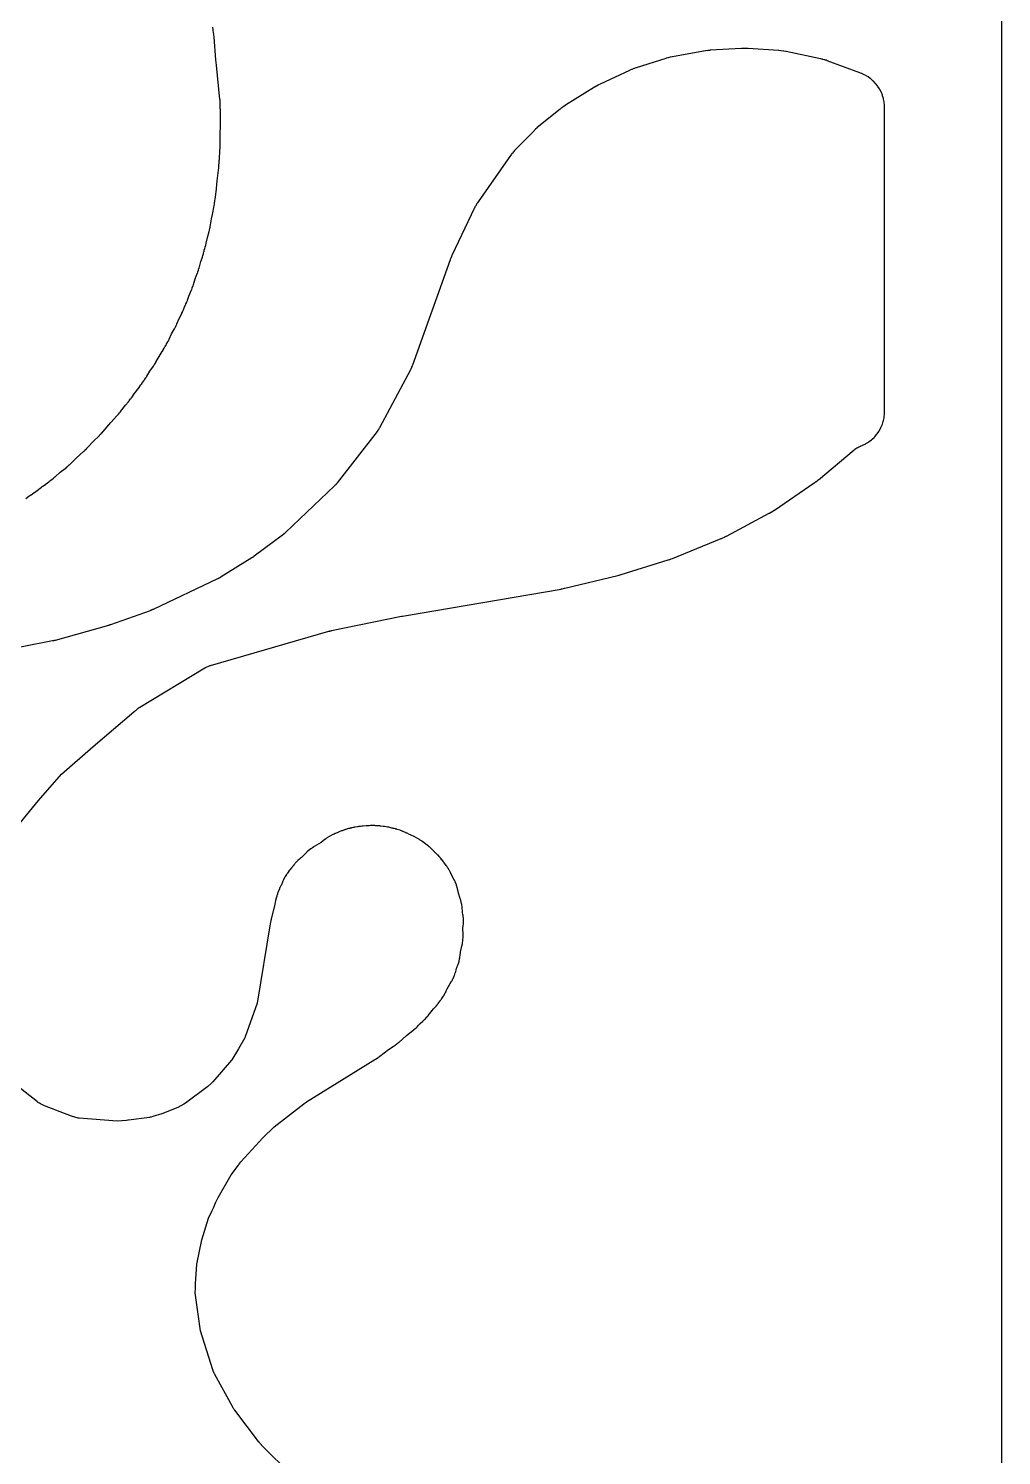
# Model space of a CAD drawing. Header units: millimetres. Extents: x 0 to 300, y 0 to 300.
# Drawn here: x 233.5 to 300.1, y 104.3 to 201.9 of the extents above; entities that cross this region are included whole.
import ezdxf

# ---------------------------------------------------------------- set-up
doc = ezdxf.new("R2010")
doc.units = ezdxf.units.MM
doc.layers.add('CUT', color=7, linetype='CONTINUOUS')

msp = doc.modelspace()

# ---------------------------------------------------------------- linework, layer by layer
at = {"layer": 'CUT'}
for points in [[(2.5582, 300.0625), (141.9381, 300.0625), (193.3883, 300.0625), (298.533, 300.0625), (298.5625, 300.0625), (299.4478, 300.0625), (299.5212, 300.0589), (299.5794, 300.0503), (299.6365, 300.036), (299.6918, 300.0162), (299.745, 299.991), (299.7954, 299.9608), (299.8427, 299.9257), (299.8862, 299.8863), (299.9257, 299.8427), (299.9608, 299.7954), (299.991, 299.745), (300.0162, 299.6918), (300.036, 299.6365), (300.0503, 299.5794), (300.0589, 299.5212), (300.0625, 299.4478), (300.0625, 298.5625), (300.0625, 1.4375)], [(233.3123, 169.781), (233.527, 169.9367), (233.6558, 170.0163), (233.6701, 170.0254), (233.7623, 170.0861), (233.7764, 170.0956), (233.8899, 170.1751), (233.9037, 170.185), (233.9924, 170.2508), (234.0059, 170.2611), (234.3716, 170.5491), (234.4169, 170.5819), (234.6472, 170.7378), (234.6625, 170.7485), (234.761, 170.8197), (234.7759, 170.8309), (234.8966, 170.924), (234.9112, 170.9357), (234.9591, 170.9751), (235.0194, 171.0188), (235.0314, 171.0277), (235.1085, 171.0866), (235.1203, 171.0958), (235.2152, 171.1721), (235.2267, 171.1816), (235.3008, 171.2443), (235.3121, 171.2541), (235.6593, 171.5629), (235.992, 171.8249), (236.0042, 171.8347), (236.0826, 171.8998), (236.0945, 171.9099), (236.1906, 171.9941), (236.2023, 172.0046), (236.2771, 172.0737), (236.2885, 172.0844), (236.7467, 172.53), (237.2796, 173.004), (237.2905, 173.0139), (237.3603, 173.0791), (237.3709, 173.0893), (237.4566, 173.1733), (237.4669, 173.1837), (237.5335, 173.2523), (237.5436, 173.263), (237.5531, 173.2733), (237.9246, 173.6754), (238.349, 174.088), (238.3591, 174.0981), (238.4239, 174.1642), (238.4338, 174.1745), (238.5132, 174.2595), (238.5228, 174.27), (238.5845, 174.3391), (238.5938, 174.3499), (239.1223, 174.9718), (239.5612, 175.4469), (239.5737, 175.4604), (239.5827, 175.4703), (239.6402, 175.5355), (239.649, 175.5456), (239.7194, 175.629), (239.7279, 175.6393), (239.7825, 175.707), (239.7908, 175.7175), (240.1304, 176.158), (240.3293, 176.3922), (240.3386, 176.4033), (240.3979, 176.4766), (240.4069, 176.488), (240.4791, 176.5818), (240.4878, 176.5934), (240.5434, 176.6694), (240.5519, 176.6812), (240.7201, 176.9232), (241.0534, 177.3556), (241.0614, 177.3662), (241.1126, 177.4357), (241.1203, 177.4465), (241.1826, 177.5351), (241.1901, 177.5461), (241.2381, 177.6178), (241.2454, 177.6289), (241.3127, 177.7343), (241.3824, 177.8266), (241.3912, 177.8385), (241.4474, 177.9169), (241.4559, 177.929), (241.524, 178.0291), (241.5322, 178.0414), (241.5845, 178.1224), (241.5924, 178.135), (241.8043, 178.4821), (242.0379, 178.818), (242.0463, 178.8305), (242.1, 178.9119), (242.1081, 178.9245), (242.1729, 179.0284), (242.1807, 179.0413), (242.2302, 179.1253), (242.2377, 179.1383), (242.4321, 179.4878), (242.6464, 179.8236), (242.6544, 179.8364), (242.7053, 179.9207), (242.7129, 179.9338), (242.7741, 180.0411), (242.7814, 180.0544), (242.8279, 180.1411), (242.8349, 180.1546), (242.8795, 180.243), (242.9311, 180.3275), (242.9389, 180.3406), (242.9882, 180.4262), (242.9957, 180.4394), (243.0548, 180.5484), (243.0619, 180.5619), (243.1069, 180.6499), (243.1136, 180.6635), (243.2849, 181.0209), (243.4793, 181.3705), (243.4866, 181.3839), (243.5325, 181.4716), (243.5394, 181.4852), (243.5942, 181.5968), (243.6008, 181.6106), (243.6422, 181.7006), (243.6484, 181.7145), (243.8018, 182.0713), (243.9779, 182.4205), (243.9846, 182.4342), (244.027, 182.5237), (244.0333, 182.5375), (244.0836, 182.6512), (244.0895, 182.6652), (244.1273, 182.7567), (244.1329, 182.7709), (244.1706, 182.8694), (244.2072, 182.9457), (244.2142, 182.9609), (244.2585, 183.0603), (244.2651, 183.0757), (244.3172, 183.2021), (244.3233, 183.2177), (244.362, 183.3194), (244.3677, 183.3352), (244.4642, 183.6121), (244.6527, 184.0505), (244.6585, 184.0645), (244.6951, 184.1561), (244.7006, 184.1703), (244.7437, 184.2864), (244.7488, 184.3007), (244.7808, 184.394), (244.7855, 184.4084), (244.9039, 184.7847), (245.0443, 185.1514), (245.0495, 185.1655), (245.0822, 185.2579), (245.0871, 185.2721), (245.1252, 185.389), (245.1297, 185.4034), (245.1577, 185.4973), (245.1619, 185.5117), (245.2895, 185.9817), (245.3874, 186.2629), (245.3926, 186.2785), (245.4249, 186.3801), (245.4297, 186.3958), (245.4667, 186.5245), (245.4711, 186.5403), (245.4978, 186.6436), (245.5017, 186.6595), (245.5229, 186.7521), (245.5565, 186.8588), (245.5608, 186.8729), (245.5874, 186.9655), (245.5913, 186.9798), (245.6219, 187.0969), (245.6254, 187.1112), (245.6475, 187.205), (245.6507, 187.2195), (245.7343, 187.6199), (245.8437, 188.0227), (245.847, 188.0355), (245.8676, 188.1185), (245.8707, 188.1313), (245.8942, 188.2361), (245.897, 188.2489), (245.9139, 188.3328), (245.9164, 188.3457), (246.0144, 188.8923), (246.0829, 189.1905), (246.0859, 189.2046), (246.1046, 189.296), (246.1074, 189.3101), (246.1281, 189.4255), (246.1305, 189.4396), (246.1448, 189.5319), (246.1468, 189.5461), (246.1634, 189.6733), (246.1889, 189.795), (246.1916, 189.8089), (246.2084, 189.8998), (246.2108, 189.9138), (246.2291, 190.0284), (246.2312, 190.0425), (246.2436, 190.134), (246.2453, 190.1482), (246.2549, 190.2333), (246.2862, 190.4084), (246.2884, 190.4208), (246.3012, 190.5021), (246.303, 190.5147), (246.3169, 190.6171), (246.3185, 190.6296), (246.3279, 190.7114), (246.3292, 190.724), (246.4, 191.4828), (246.4975, 192.2287), (246.4991, 192.2422), (246.5085, 192.3301), (246.5098, 192.3437), (246.5192, 192.4543), (246.5202, 192.4679), (246.5257, 192.5561), (246.5264, 192.5697), (246.5322, 192.7171), (246.548, 192.8583), (246.5493, 192.8717), (246.557, 192.9585), (246.5581, 192.9719), (246.5653, 193.0811), (246.5661, 193.0945), (246.5699, 193.1817), (246.5704, 193.1951), (246.5736, 193.3448), (246.5862, 193.4797), (246.5873, 193.4929), (246.5934, 193.5788), (246.5942, 193.592), (246.5995, 193.6999), (246.6, 193.7131), (246.6023, 193.7991), (246.6025, 193.8124), (246.6062, 194.6006), (246.6349, 195.3308), (246.6354, 195.3484), (246.6365, 195.4625), (246.6364, 195.4801), (246.6337, 195.6233), (246.6331, 195.6408), (246.6275, 195.7548), (246.6264, 195.7721), (246.6311, 195.9872), (246.6312, 196.0039), (246.6306, 196.1124), (246.6303, 196.1291), (246.6256, 196.2653), (246.6248, 196.282), (246.6181, 196.3903), (246.6169, 196.407), (246.6149, 196.4292), (246.6159, 196.6406), (246.6157, 196.657), (246.6133, 196.7639), (246.6127, 196.7804), (246.606, 196.9144), (246.6049, 196.9308), (246.5967, 197.0374), (246.5952, 197.0538), (246.3477, 199.4036), (246.315, 199.7673), (246.1936, 201.3244), (246.1918, 201.3437), (246.1779, 201.4692), (246.1754, 201.4885), (246.1529, 201.6453), (246.1498, 201.6645), (246.1365, 201.7399), (246.1255, 201.831), (246.1229, 201.8496), (246.0997, 202.0009)], [(232.5422, 147.1081), (234.1864, 149.124), (235.754, 150.9184), (237.9119, 152.8252), (240.6923, 155.1818), (240.7296, 155.2088), (240.7415, 155.2176), (240.8184, 155.2762), (240.8301, 155.2853), (240.8754, 155.3216), (240.8981, 155.3408), (241, 155.4311), (241.0016, 155.4322), (241.0715, 155.4784), (241.1019, 155.4976), (245.5522, 158.1846), (245.5606, 158.1897), (245.5739, 158.1974), (245.5958, 158.2099), (245.6252, 158.2262), (245.6517, 158.2402), (245.6555, 158.2422), (245.7032, 158.2647), (245.769, 158.2935), (245.8326, 158.3185), (245.8781, 158.3344), (245.9162, 158.3468), (245.9286, 158.3505), (245.938, 158.3533), (254.0489, 160.6949), (254.0558, 160.6968), (254.072, 160.7014), (254.0789, 160.7033), (254.0955, 160.7078), (254.104, 160.71), (254.124, 160.7153), (254.1326, 160.7174), (254.1425, 160.7199), (254.1511, 160.722), (254.1712, 160.7269), (254.1798, 160.7289), (254.1842, 160.7299), (254.1944, 160.7322), (254.2183, 160.7374), (254.2286, 160.7395), (259.0147, 161.7219), (259.0249, 161.724), (259.035, 161.726), (259.0474, 161.7284), (259.0554, 161.7299), (259.0679, 161.7322), (259.0734, 161.7332), (259.0877, 161.7358), (269.9289, 163.5841), (269.9382, 163.5858), (270.0032, 163.5979), (270.0132, 163.5999), (270.0938, 163.6164), (270.1036, 163.6185), (270.1671, 163.6326), (270.1775, 163.635), (273.8138, 164.5097), (273.8227, 164.512), (273.8848, 164.5279), (273.8944, 164.5304), (273.9715, 164.5516), (273.9808, 164.5543), (274.0414, 164.572), (274.0513, 164.5749), (277.2613, 165.5727), (277.2734, 165.5766), (277.352, 165.6029), (277.364, 165.607), (277.462, 165.6421), (277.4739, 165.6465), (277.5513, 165.6761), (277.5632, 165.6808), (280.8848, 167.0321), (280.8992, 167.0382), (280.9922, 167.0789), (281.0065, 167.0854), (281.122, 167.1396), (281.136, 167.1464), (281.2269, 167.1919), (281.2408, 167.1991), (284.1794, 168.7689), (284.1936, 168.7767), (284.2854, 168.829), (284.2995, 168.8372), (284.4129, 168.906), (284.4266, 168.9146), (284.5155, 168.9718), (284.529, 168.9807), (287.2516, 170.8393), (287.2634, 170.8476), (287.3398, 170.9026), (287.3515, 170.9111), (287.4457, 170.9824), (287.4572, 170.9912), (287.5309, 171.0498), (287.5421, 171.0589), (289.9817, 173.0952), (289.9902, 173.1022), (289.9931, 173.1046), (290.0371, 173.1382), (290.0988, 173.1824), (290.1734, 173.2304), (290.2245, 173.2599), (290.3033, 173.3003), (290.3808, 173.3353), (290.4107, 173.3482), (290.4505, 173.3645), (290.4575, 173.3674), (290.5356, 173.4005), (290.5636, 173.4133), (290.7393, 173.4986), (290.7927, 173.5281), (290.9567, 173.6295), (291.0068, 173.6641), (291.1596, 173.7817), (291.206, 173.8213), (291.3461, 173.9537), (291.3882, 173.9978), (291.5141, 174.1437), (291.5515, 174.1919), (291.662, 174.3499), (291.6943, 174.4016), (291.7882, 174.57), (291.8151, 174.6247), (291.8913, 174.8017), (291.9126, 174.8589), (291.9705, 175.0427), (291.9858, 175.1018), (292.0248, 175.2905), (292.034, 175.3508), (292.0539, 175.5453), (292.0562, 175.5757), (292.0592, 175.6351), (292.0598, 175.6504), (292.0623, 175.7494), (292.0625, 175.7647), (292.0625, 196.4511), (292.0623, 196.4654), (292.0601, 196.5583), (292.0596, 196.5726), (292.0569, 196.6284), (292.0549, 196.6569), (292.0374, 196.8393), (292.0293, 196.8959), (291.995, 197.0734), (291.9815, 197.129), (291.9305, 197.3024), (291.9118, 197.3565), (291.8445, 197.5243), (291.8207, 197.5763), (291.7378, 197.7369), (291.7091, 197.7864), (291.6113, 197.9384), (291.5781, 197.985), (291.4662, 198.127), (291.4287, 198.1702), (291.3038, 198.3009), (291.2624, 198.3403), (291.1256, 198.4585), (291.0806, 198.4938), (290.9332, 198.5984), (290.885, 198.6293), (290.7283, 198.7194), (290.6774, 198.7456), (290.5106, 198.8214), (290.4843, 198.8326), (290.4179, 198.8591), (290.4117, 198.8615), (290.3686, 198.8781), (290.3616, 198.8808), (288.1422, 199.7047), (288.1322, 199.7083), (288.0623, 199.7328), (288.0519, 199.7364), (288.0056, 199.7517), (287.9833, 199.7586), (287.8428, 199.799), (287.821, 199.8048), (287.783, 199.8142), (287.7727, 199.8167), (287.7012, 199.8331), (287.6896, 199.8356), (285.3306, 200.3264), (285.3101, 200.3302), (285.1773, 200.3531), (285.1568, 200.3563), (284.9892, 200.3792), (284.9686, 200.3817), (284.8345, 200.3953), (284.8138, 200.397), (282.7375, 200.5358), (282.719, 200.5368), (282.5988, 200.5411), (282.5803, 200.5415), (282.4294, 200.5422), (282.4109, 200.542), (282.2906, 200.5389), (282.2721, 200.5382), (280.1329, 200.4168), (280.1145, 200.4155), (279.9953, 200.4051), (279.977, 200.4032), (279.828, 200.3855), (279.8097, 200.3831), (279.6914, 200.3653), (279.6732, 200.3623), (277.5555, 199.9783), (277.537, 199.9747), (277.417, 199.949), (277.3986, 199.9447), (277.2492, 199.9078), (277.2309, 199.903), (277.1128, 199.8698), (277.0947, 199.8644), (275.0745, 199.2279), (275.0555, 199.2216), (274.9333, 199.1785), (274.9146, 199.1716), (274.763, 199.1125), (274.7446, 199.1049), (274.6254, 199.0539), (274.6072, 199.0457), (272.6159, 198.1125), (272.5997, 198.1046), (272.4952, 198.0517), (272.4793, 198.0434), (272.3502, 197.9732), (272.3345, 197.9643), (272.2334, 197.9053), (272.218, 197.896), (270.2317, 196.6553), (270.2166, 196.6455), (270.1194, 196.5807), (270.1046, 196.5705), (269.9851, 196.4855), (269.9706, 196.4749), (269.8775, 196.4043), (269.8633, 196.3933), (268.4067, 195.2197), (268.3932, 195.2084), (268.3064, 195.1342), (268.2932, 195.1226), (268.1871, 195.0263), (268.1743, 195.0143), (268.092, 194.9352), (268.0795, 194.9228), (266.8076, 193.6254), (266.7991, 193.6165), (266.7445, 193.5585), (266.7362, 193.5495), (266.7041, 193.5139), (266.688, 193.4954), (266.5861, 193.3729), (266.5709, 193.3537), (266.5418, 193.3157), (266.5344, 193.3059), (266.4873, 193.2416), (266.4802, 193.2316), (264.2579, 190.0655), (264.2507, 190.0551), (264.2049, 189.9869), (264.198, 189.9763), (264.1713, 189.9347), (264.1582, 189.9131), (264.0754, 189.7712), (264.0632, 189.7491), (264.0401, 189.7054), (264.0343, 189.6941), (263.9975, 189.6206), (263.992, 189.6093), (262.4884, 186.4436), (262.4822, 186.4301), (262.4428, 186.3414), (262.4369, 186.3277), (262.3902, 186.2153), (262.3846, 186.2014), (262.3496, 186.1109), (262.3444, 186.0969), (259.7598, 178.8797), (259.7541, 178.8643), (259.7405, 178.8283), (259.7345, 178.813), (259.727, 178.7944), (259.7208, 178.7791), (259.7059, 178.7437), (259.6993, 178.7286), (259.6917, 178.7114), (259.6849, 178.6964), (259.6687, 178.6616), (259.6616, 178.6467), (259.6528, 178.6287), (259.6455, 178.6139), (259.628, 178.5797), (259.6204, 178.5651), (257.5122, 174.615), (257.5077, 174.6066), (257.5006, 174.5936), (257.4886, 174.5724), (257.4721, 174.5441), (257.4571, 174.5193), (257.4448, 174.4998), (257.4377, 174.4886), (257.4351, 174.4845), (257.4192, 174.4608), (257.383, 174.4087), (257.3606, 174.3779), (257.3529, 174.3676), (257.3471, 174.3601), (254.6223, 170.845), (254.6181, 170.8396), (254.6081, 170.8269), (254.6062, 170.8246), (254.5864, 170.8004), (254.5458, 170.7527), (254.5316, 170.7366), (254.5112, 170.7148), (254.4559, 170.658), (254.4317, 170.6342), (251.0848, 167.4516), (251.0751, 167.4425), (251.0522, 167.4214), (251.0423, 167.4124), (251.0303, 167.4016), (251.0204, 167.3928), (250.997, 167.3725), (250.9869, 167.3639), (250.9752, 167.354), (250.965, 167.3455), (250.941, 167.3259), (250.9307, 167.3175), (250.918, 167.3074), (250.9075, 167.2992), (250.8829, 167.2803), (250.8723, 167.2722), (248.9311, 165.8209), (248.9234, 165.8152), (248.9053, 165.8019), (248.8975, 165.7963), (248.8879, 165.7895), (248.8801, 165.7839), (248.8617, 165.7711), (248.8538, 165.7656), (248.8446, 165.7593), (248.8366, 165.754), (248.818, 165.7415), (248.8099, 165.7362), (248.8001, 165.7298), (248.792, 165.7246), (248.7731, 165.7125), (248.7649, 165.7074), (246.672, 164.4054), (246.661, 164.3987), (246.6352, 164.3832), (246.6242, 164.3766), (246.6106, 164.3687), (246.5994, 164.3623), (246.5732, 164.3475), (246.562, 164.3413), (246.549, 164.3342), (246.5376, 164.3281), (246.5111, 164.3141), (246.4996, 164.3082), (246.4856, 164.3011), (246.4741, 164.2953), (246.4471, 164.2821), (246.4355, 164.2765), (242.0316, 162.1923), (242.0212, 162.1875), (241.9971, 162.1764), (241.9867, 162.1718), (241.974, 162.1661), (241.9636, 162.1616), (241.9392, 162.1512), (241.9287, 162.1468), (241.9166, 162.1418), (241.906, 162.1375), (241.8814, 162.1277), (241.8708, 162.1235), (241.8578, 162.1185), (241.8471, 162.1145), (241.8222, 162.1053), (241.8115, 162.1015), (239.1144, 161.1448), (239.1086, 161.1428), (239.0951, 161.1381), (239.0893, 161.1361), (239.0753, 161.1313), (239.0682, 161.1289), (239.0514, 161.1234), (239.0442, 161.1211), (239.0359, 161.1184), (239.0287, 161.1161), (239.0118, 161.1109), (239.0046, 161.1087), (239.0009, 161.1075), (238.9923, 161.105), (238.9723, 161.0991), (238.9636, 161.0967), (235.3162, 160.0728), (235.3075, 160.0704), (235.2871, 160.0649), (235.2783, 160.0626), (235.2678, 160.0598), (235.2591, 160.0576), (235.2387, 160.0526), (235.23, 160.0504), (235.2199, 160.048), (235.2111, 160.046), (235.1906, 160.0413), (235.1818, 160.0394), (235.1711, 160.037), (235.1623, 160.0352), (235.1417, 160.0309), (235.1329, 160.0292), (226.8044, 158.3965)], [(251.5046, 102.9924), (249.4393, 105.0554), (249.4286, 105.0663), (249.4037, 105.092), (249.3932, 105.1031), (249.3804, 105.1167), (249.37, 105.128), (249.3461, 105.1545), (249.3359, 105.166), (249.3243, 105.1792), (249.3143, 105.1909), (249.2913, 105.2182), (249.2815, 105.23), (249.2697, 105.2445), (249.2601, 105.2564), (249.238, 105.2845), (249.2286, 105.2966), (247.5996, 107.4407), (247.5954, 107.4462), (247.5858, 107.4591), (247.584, 107.4615), (247.5658, 107.4869), (247.5303, 107.5384), (247.5183, 107.5562), (247.5026, 107.5816), (247.4622, 107.6496), (247.4454, 107.6791), (246.2441, 109.8842), (246.2392, 109.8933), (246.2315, 109.9079), (246.2192, 109.932), (246.2034, 109.9642), (246.1898, 109.9932), (246.1793, 110.0165), (246.1734, 110.0299), (246.1713, 110.0348), (246.1594, 110.064), (246.134, 110.1295), (246.1197, 110.169), (246.1152, 110.1825), (246.1119, 110.1925), (245.2536, 112.8569), (244.9069, 115.4528), (244.9093, 115.7889), (244.9097, 115.8452), (244.91, 115.8821), (244.9114, 116.0765), (245.0177, 117.4091), (245.3548, 119.0772), (245.8039, 120.5553), (246.0552, 121.0951), (246.1621, 121.3247), (246.2935, 121.607), (246.4699, 121.9858), (247.3705, 123.5347), (247.8577, 124.1941), (247.8625, 124.2006), (247.8851, 124.2312), (248.0217, 124.4161), (249.5197, 126.0537), (250.3101, 126.8197), (252.3422, 128.3879), (252.35, 128.3939), (252.3685, 128.4078), (252.3764, 128.4137), (252.3862, 128.4209), (252.3942, 128.4267), (252.4129, 128.4402), (252.421, 128.446), (252.4258, 128.4494), (252.4328, 128.4542), (252.4419, 128.4603), (252.4498, 128.4657), (252.4684, 128.478), (252.4764, 128.4832), (252.4861, 128.4895), (252.4942, 128.4947), (252.513, 128.5066), (252.5211, 128.5117), (257.199, 131.4043), (257.2126, 131.413), (257.3006, 131.4708), (257.314, 131.4798), (257.4225, 131.5552), (257.4356, 131.5647), (257.5203, 131.6271), (257.5332, 131.6368), (258.1308, 132.1023), (258.4405, 132.3005), (258.4495, 132.3063), (258.512, 132.3479), (258.5213, 132.3542), (258.5617, 132.3822), (258.5809, 132.3961), (258.699, 132.4849), (258.717, 132.499), (258.7476, 132.524), (258.7559, 132.5308), (258.8126, 132.5787), (258.8217, 132.5866), (259.359, 133.0589), (259.7812, 133.3878), (259.7909, 133.3956), (259.8536, 133.4465), (259.8631, 133.4544), (259.9002, 133.4858), (259.9188, 133.5023), (260.0375, 133.6117), (260.0554, 133.6289), (260.0898, 133.6633), (260.0984, 133.6721), (260.1543, 133.7304), (260.1628, 133.7395), (260.2886, 133.8763), (260.4686, 134.0346), (260.4781, 134.0431), (260.5389, 134.099), (260.5482, 134.1076), (260.5841, 134.142), (260.6021, 134.1599), (260.7164, 134.2791), (260.7336, 134.2978), (260.7664, 134.335), (260.7747, 134.3447), (260.828, 134.4078), (260.8361, 134.4176), (261.2017, 134.8696), (261.3745, 135.0576), (261.3856, 135.07), (261.4565, 135.1516), (261.4673, 135.1643), (261.5085, 135.2145), (261.5289, 135.2408), (261.6567, 135.4151), (261.6756, 135.4425), (261.711, 135.4969), (261.7199, 135.511), (261.7219, 135.5142), (261.7502, 135.5507), (261.7578, 135.5608), (261.7873, 135.6005), (261.8019, 135.6212), (261.8929, 135.7554), (261.9195, 135.7985), (261.9989, 135.9399), (262.0108, 135.9623), (262.0332, 136.0064), (262.0388, 136.0177), (262.0744, 136.0918), (262.0798, 136.1033), (262.14, 136.2357), (262.4448, 136.7662), (262.4517, 136.7786), (262.4958, 136.8597), (262.5024, 136.8723), (262.5277, 136.9216), (262.5401, 136.9472), (262.6154, 137.1128), (262.6365, 137.1655), (262.6958, 137.3376), (262.7044, 137.3646), (262.72, 137.4178), (262.7238, 137.4315), (262.7476, 137.5206), (262.7512, 137.5344), (262.7742, 137.6295), (262.779, 137.6401), (262.7855, 137.655), (262.8265, 137.7518), (262.8326, 137.7668), (262.8556, 137.8256), (262.8666, 137.856), (262.9316, 138.0528), (262.9485, 138.1153), (262.992, 138.318), (262.998, 138.3498), (263.0078, 138.4121), (263.0102, 138.4281), (263.0238, 138.5324), (263.0257, 138.5484), (263.0476, 138.7589), (263.1506, 139.1847), (263.1537, 139.1979), (263.1724, 139.2838), (263.1752, 139.2971), (263.1853, 139.349), (263.1899, 139.3756), (263.2153, 139.5472), (263.2208, 139.601), (263.2307, 139.7742), (263.2317, 139.8013), (263.2323, 139.8541), (263.2323, 139.8677), (263.2314, 139.9556), (263.2311, 139.9691), (263.2171, 140.3922), (263.2347, 140.5622), (263.2361, 140.5776), (263.2439, 140.6775), (263.2449, 140.6929), (263.248, 140.753), (263.2488, 140.7838), (263.2489, 140.9814), (263.2458, 141.043), (263.2256, 141.2396), (263.2217, 141.2702), (263.2125, 141.3297), (263.21, 141.3449), (263.1921, 141.4435), (263.1891, 141.4586), (263.1803, 141.5011), (263.177, 141.6015), (263.1763, 141.617), (263.1703, 141.7177), (263.1692, 141.7332), (263.1641, 141.7936), (263.1606, 141.8244), (263.1335, 142.0215), (263.1219, 142.0825), (263.0746, 142.2757), (263.0664, 142.3057), (263.049, 142.3637), (263.0443, 142.3785), (263.0128, 142.4743), (263.0078, 142.489), (262.9292, 142.7085), (262.8738, 142.9752), (262.871, 142.9878), (262.8522, 143.0696), (262.8491, 143.0821), (262.8367, 143.1311), (262.8299, 143.156), (262.7823, 143.3146), (262.7654, 143.3634), (262.7044, 143.5174), (262.6944, 143.5412), (262.6738, 143.5873), (262.6684, 143.599), (262.6325, 143.6749), (262.6268, 143.6865), (262.3749, 144.1908), (262.3684, 144.2033), (262.3256, 144.2841), (262.3189, 144.2965), (262.292, 144.3445), (262.2777, 144.3687), (262.181, 144.5239), (262.1656, 144.5474), (262.1344, 144.5927), (262.1262, 144.6042), (262.0725, 144.6782), (262.0641, 144.6895), (261.7621, 145.086), (261.7534, 145.0971), (261.6961, 145.1687), (261.6872, 145.1796), (261.6517, 145.2219), (261.6331, 145.2431), (261.5104, 145.376), (261.4703, 145.4156), (261.3357, 145.5365), (261.3142, 145.5548), (261.2969, 145.569), (261.261, 145.612), (261.2526, 145.6219), (261.2192, 145.6601), (261.2018, 145.6793), (261.087, 145.8), (261.0496, 145.8361), (260.9249, 145.9464), (260.9051, 145.9631), (260.8657, 145.9951), (260.8555, 146.0031), (260.7887, 146.0548), (260.7784, 146.0627), (260.3973, 146.3449), (260.3844, 146.3542), (260.2998, 146.4134), (260.2867, 146.4224), (260.235, 146.4566), (260.2081, 146.4734), (260.0302, 146.578), (260.0024, 146.5933), (259.9474, 146.6219), (259.9332, 146.629), (259.8404, 146.6741), (259.826, 146.6808), (259.6605, 146.7559), (259.6253, 146.7767), (259.5711, 146.8053), (259.3929, 146.8877), (259.3648, 146.8998), (259.3093, 146.9221), (259.2951, 146.9276), (259.2198, 146.9557), (259.1285, 146.9971), (259.1138, 147.0035), (259.0179, 147.044), (259.003, 147.05), (258.9448, 147.0727), (258.9146, 147.0836), (258.717, 147.1488), (258.6863, 147.158), (258.626, 147.1744), (258.6105, 147.1784), (258.5093, 147.2031), (258.4937, 147.2066), (258.464, 147.213), (258.4491, 147.2175), (258.3889, 147.2347), (258.3578, 147.2426), (258.1548, 147.2889), (258.1233, 147.2952), (258.0617, 147.3059), (258.0458, 147.3084), (257.9703, 147.3193), (257.9682, 147.3198), (257.9539, 147.3227), (257.8607, 147.3404), (257.8463, 147.3429), (257.79, 147.3522), (257.7611, 147.3563), (257.5726, 147.378), (257.5435, 147.3806), (257.4866, 147.3844), (257.472, 147.3851), (257.3873, 147.3887), (257.2976, 147.397), (257.2829, 147.3982), (257.2256, 147.4021), (257.1961, 147.4034), (257.0048, 147.4071), (256.9753, 147.4069), (256.9178, 147.4052), (256.9031, 147.4046), (256.8075, 147.3993), (256.8052, 147.3992), (256.799, 147.3993), (256.7843, 147.3994), (256.6886, 147.3987), (256.6738, 147.3984), (256.6164, 147.3966), (256.587, 147.3949), (256.3963, 147.3795), (256.367, 147.3764), (256.31, 147.3689), (256.2954, 147.3668), (256.2009, 147.3521), (256.1919, 147.3506), (256.1883, 147.3503), (256.0927, 147.3403), (256.078, 147.3386), (256.0208, 147.3312), (255.9915, 147.3267), (255.8025, 147.2927), (255.7735, 147.2868), (255.7172, 147.2738), (255.7028, 147.2703), (255.6098, 147.2464), (255.5974, 147.243), (255.5881, 147.2412), (255.494, 147.2218), (255.4795, 147.2186), (255.4233, 147.2055), (255.3947, 147.1981), (255.21, 147.1455), (255.1817, 147.1367), (255.1271, 147.1182), (255.1131, 147.1133), (255.0229, 147.0802), (255.0091, 147.0749), (254.9981, 147.0706), (254.9946, 147.0695), (254.9447, 147.0528), (254.9193, 147.0438), (254.758, 146.9819), (254.7086, 146.9604), (254.6651, 146.939), (254.4972, 146.8728), (254.4845, 146.8675), (254.4017, 146.8326), (254.389, 146.8271), (254.3398, 146.805), (254.3148, 146.7931), (254.1568, 146.7131), (254.1087, 146.6859), (253.9586, 146.5918), (253.9355, 146.5766), (253.8912, 146.5458), (253.8799, 146.5378), (253.8073, 146.4849), (253.7963, 146.4766), (253.5142, 146.2611), (253.0347, 145.9699), (253.0192, 145.9601), (252.9191, 145.8951), (252.9038, 145.8848), (252.845, 145.844), (252.8155, 145.8221), (252.6283, 145.6743), (252.6001, 145.6507), (252.5468, 145.603), (252.5333, 145.5905), (252.4468, 145.5083), (252.4336, 145.4954), (252.1894, 145.2486), (252.1723, 145.2355), (252.1622, 145.2277), (252.0975, 145.176), (252.0876, 145.1679), (252.0494, 145.136), (252.0301, 145.1193), (251.9092, 145.0094), (251.873, 144.9736), (251.7618, 144.8538), (251.7448, 144.8348), (251.7125, 144.7969), (251.7044, 144.7871), (251.652, 144.7229), (251.644, 144.713), (251.5775, 144.6278), (251.5548, 144.6037), (251.5449, 144.5929), (251.5065, 144.5501), (251.4874, 144.5278), (251.3686, 144.3814), (251.3338, 144.334), (251.2547, 144.2143), (251.2044, 144.1469), (251.1964, 144.136), (251.1659, 144.0931), (251.1508, 144.0708), (251.0571, 143.9257), (251.0299, 143.8792), (250.9496, 143.7263), (250.9376, 143.7022), (250.9153, 143.6546), (250.9097, 143.6423), (250.8743, 143.5622), (250.869, 143.5499), (250.7927, 143.3664), (250.7653, 143.3145), (250.7572, 143.2987), (250.7063, 143.1949), (250.6987, 143.1788), (250.67, 143.1157), (250.6563, 143.0829), (250.5733, 142.8673), (250.5615, 142.8338), (250.5405, 142.7677), (250.5353, 142.7506), (250.5256, 142.7166), (250.5185, 142.698), (250.5127, 142.6823), (250.4911, 142.6207), (250.4808, 142.5889), (250.4203, 142.3802), (250.4119, 142.3478), (250.3972, 142.2842), (250.3937, 142.2678), (250.3722, 142.1612), (250.3691, 142.1448), (250.3513, 142.0412), (250.0894, 141.0106), (250.0863, 140.9978), (250.0671, 140.9144), (250.0643, 140.9015), (250.0424, 140.7962), (250.0398, 140.7833), (250.0243, 140.699), (250.022, 140.6861), (249.1429, 135.2707), (248.3205, 132.9659), (248.3165, 132.9549), (248.311, 132.9401), (248.2951, 132.9004), (247.8631, 132.1464), (247.4046, 131.3986), (247.3983, 131.3908), (247.389, 131.3797), (247.3821, 131.3716), (246.1085, 129.8895), (246.1006, 129.8804), (246.0897, 129.8682), (246.0567, 129.8327), (246.0001, 129.7751), (245.9912, 129.7665), (245.7522, 129.5692), (244.2369, 128.4278), (244.2327, 128.4255), (244.2245, 128.421), (244.1096, 128.3575), (243.7026, 128.1328), (242.6172, 127.6963), (241.9913, 127.516), (241.8752, 127.4826), (241.8191, 127.4664), (241.7824, 127.4558), (240.3421, 127.2634), (240.3379, 127.2631), (240.3006, 127.2602), (240.1883, 127.2513), (239.5686, 127.2025), (236.97, 127.4035), (236.9592, 127.4044), (236.9424, 127.4059), (236.9147, 127.4088), (236.8991, 127.4107), (236.4272, 127.5402), (234.5986, 128.2422), (234.4965, 128.2939), (234.3159, 128.3853), (234.2455, 128.421), (234.1778, 128.4552), (234.1564, 128.4701), (234.1189, 128.4976), (234.1069, 128.5068), (234.098, 128.5139), (232.4148, 129.8508)]]:
    msp.add_lwpolyline(points, dxfattribs=at)

doc.saveas('drawing.dxf')
